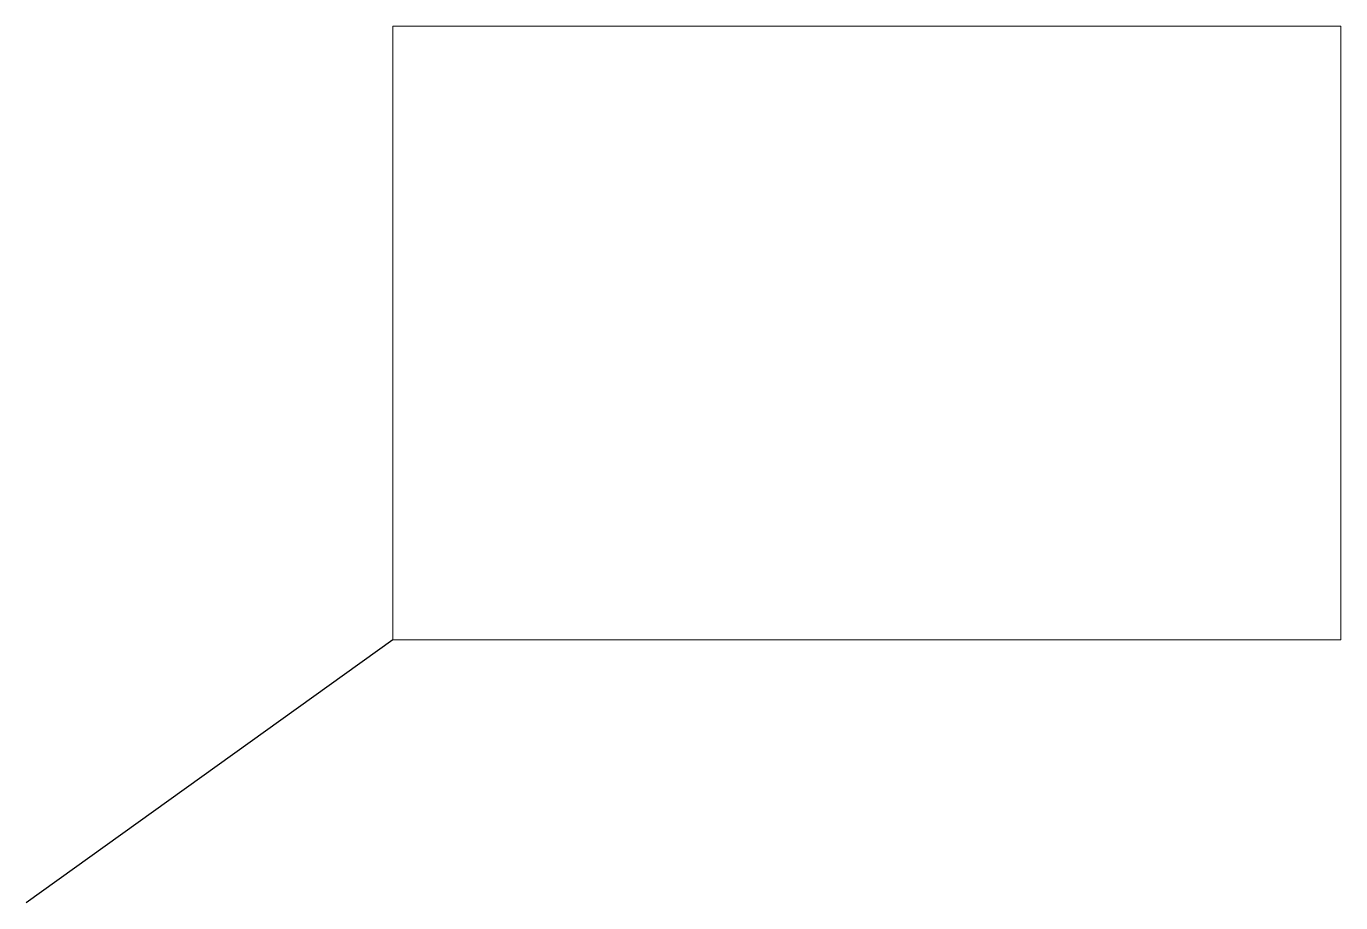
# Paper-space layout 'Sheet1' of a CAD drawing. Header units: inches. Extents: x -6.6 to 17, y -4.7 to 11.
import ezdxf

# ---------------------------------------------------------------- set-up
doc = ezdxf.new("R2010")
doc.units = ezdxf.units.IN
doc.header["$MEASUREMENT"] = 0
doc.layers.add('CUT', color=1, linetype='Continuous')

psp = doc.layouts.new('Sheet1')

# ---------------------------------------------------------------- linework, layer by layer
at = {"layer": 'CUT', "color": 30, "true_color": 0xf8991e}
psp.add_line((0, 0), (-6.576, -4.717), dxfattribs=at)

# ---------------------------------------------------------------- viewports
at = {"layer": '0', "view_target_point": (23.853, -22.744)}
psp.add_viewport(center=(8.5, 5.5), size=(17, 11), view_center_point=(-118.386, 104.972), view_height=11, dxfattribs=at)

doc.saveas('drawing.dxf')
